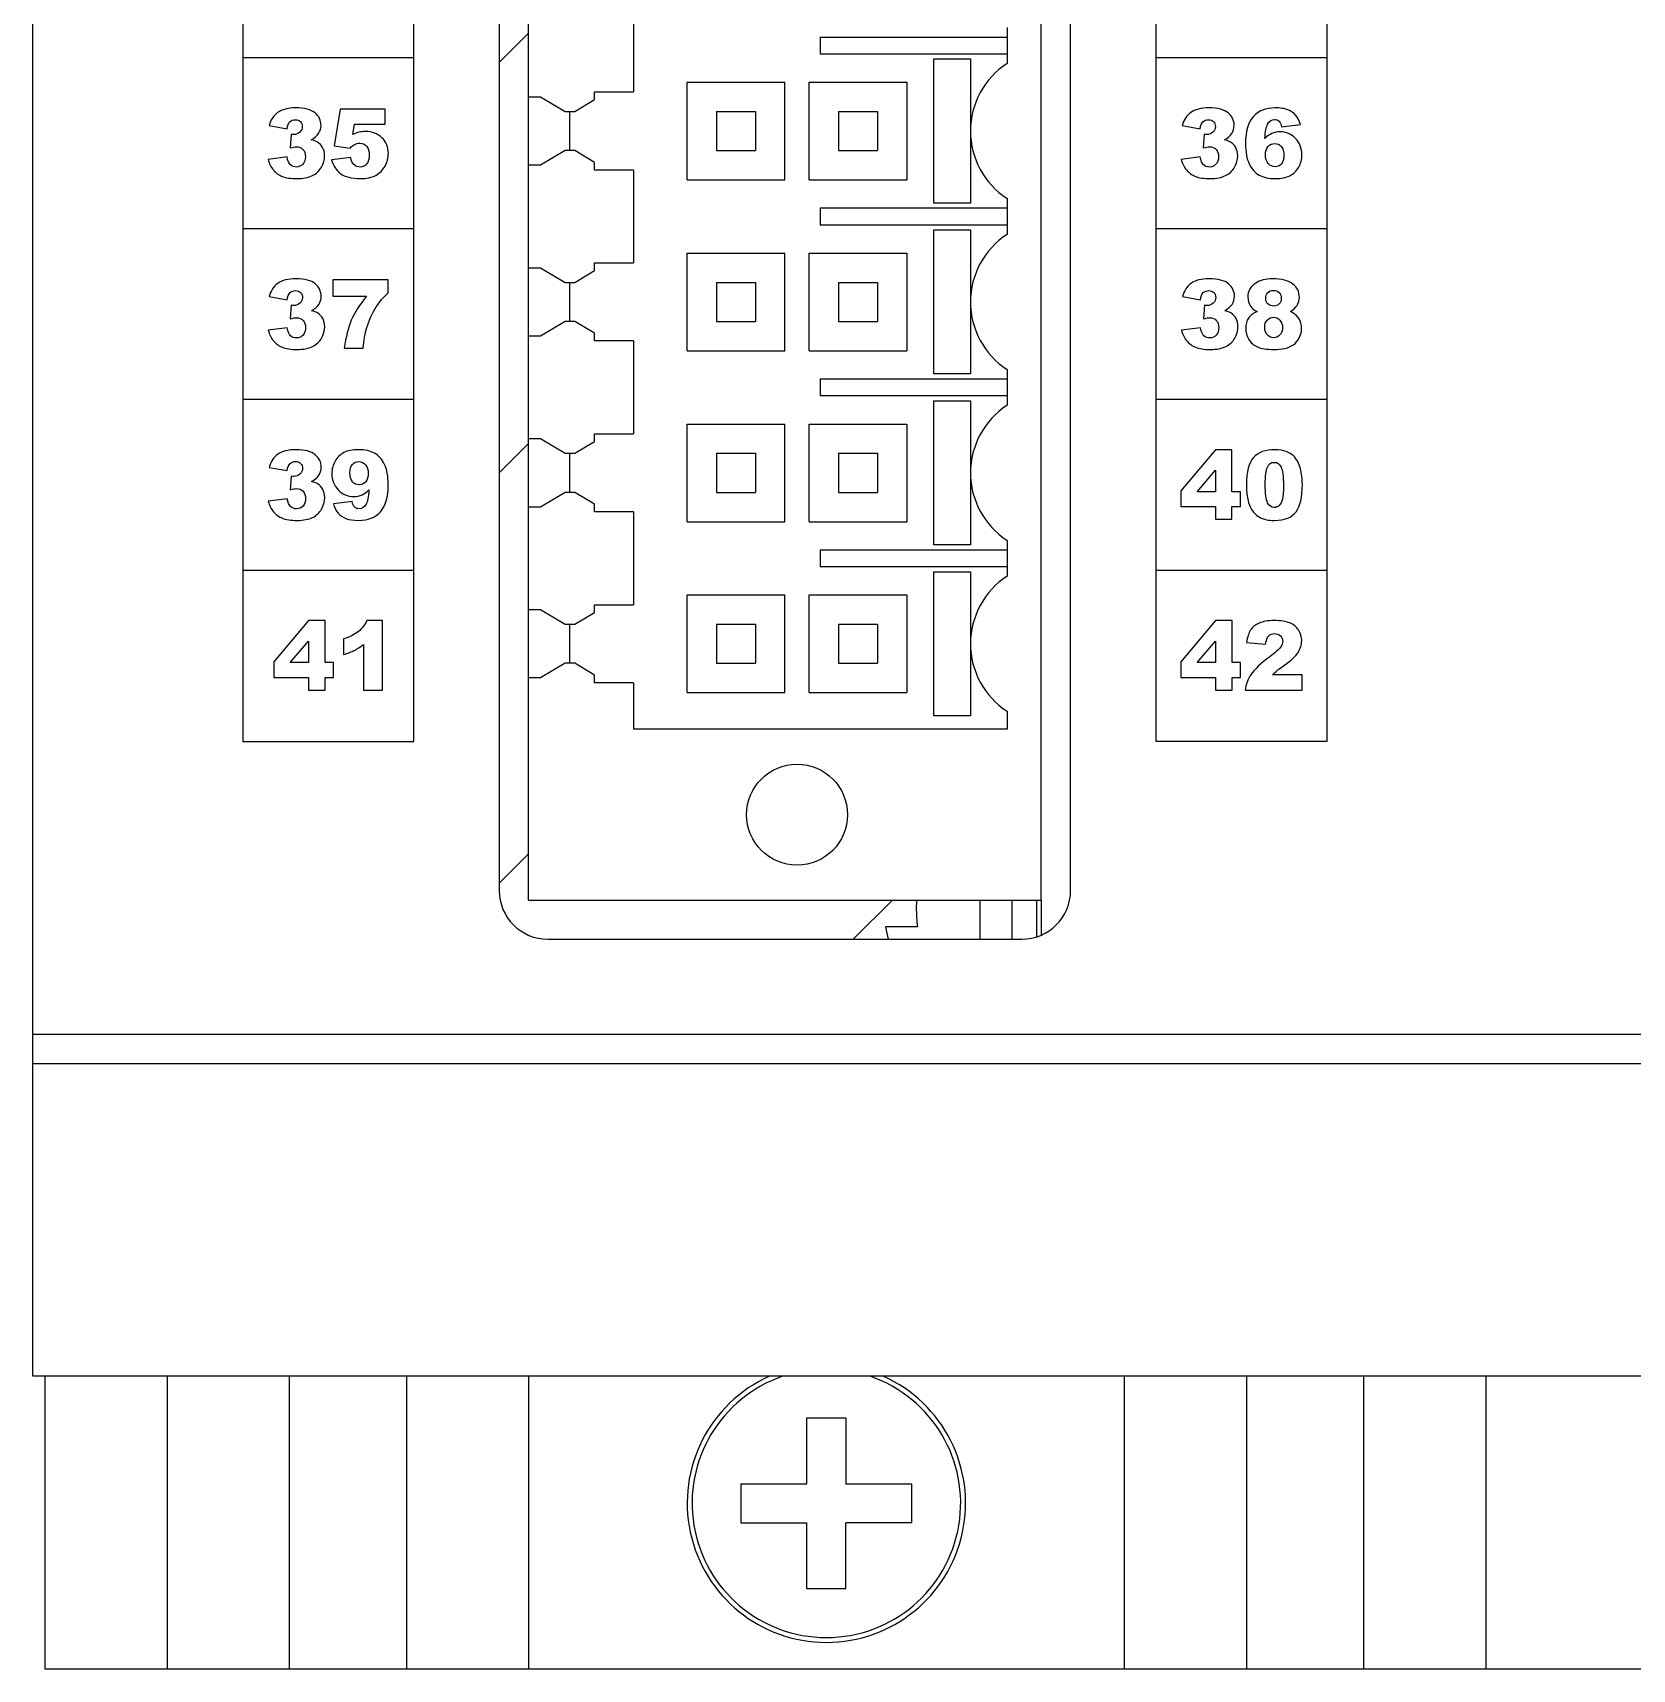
# Model space of a CAD drawing. Header units: millimetres. Extents: x 40 to 522, y -286 to 20.
# Drawn here: x 314.47 to 347.22, y -237.39 to -203.88 of the extents above; entities that cross this region are included whole.
import ezdxf

# ---------------------------------------------------------------- set-up
doc = ezdxf.new("R2010")
doc.units = ezdxf.units.MM

# ---------------------------------------------------------------- blocks, each defined once
blk = doc.blocks.new('MOD_DIM780')
at = {"linetype": 'Continuous'}
for p, q in [((115.619, 48.361), (115.619, 128.861)), ((126.119, 48.361), (126.119, 128.861)), ((115.019, 128.161), (115.019, 48.561)), ((126.719, 48.561), (126.719, 128.161)), ((109.769, 125.111), (109.769, 51.611)), ((113.269, 51.611), (113.269, 125.111)), ((128.469, 51.611), (128.469, 125.111)), ((131.969, 125.111), (131.969, 51.611)), ((105.469, 38.611), (105.469, 124.511)), ((117.769, 66.811), (117.769, 64.911)), ((115.019, 65.512), (115.619, 66.112)), ((121.594, 66.036), (125.419, 66.036)), ((121.594, 66.036), (121.594, 65.686)), ((125.419, 66.228), (125.419, 65.494)), ((125.419, 65.686), (121.594, 65.686)), ((113.269, 65.611), (109.769, 65.611)), ((123.918, 65.586), (124.669, 65.586)), ((123.918, 62.636), (123.918, 65.586)), ((124.669, 65.586), (124.669, 64.115)), ((131.969, 65.611), (128.469, 65.611)), ((118.869, 65.111), (120.869, 65.111)), ((118.869, 63.111), (118.869, 65.111)), ((120.869, 63.111), (120.869, 65.111)), ((121.369, 65.111), (123.369, 65.111)), ((121.369, 63.111), (121.369, 65.111)), ((123.369, 65.111), (123.369, 63.111)), ((115.619, 64.811), (115.869, 64.811)), ((115.869, 64.811), (116.369, 64.511)), ((116.566, 64.511), (116.97, 64.753)), ((116.969, 64.911), (117.769, 64.911)), ((116.97, 64.753), (116.969, 64.911)), ((111.761, 64.561), (111.638, 63.808)), ((112.684, 64.561), (111.761, 64.561)), ((112.684, 64.25), (112.684, 64.561)), ((116.369, 64.511), (116.566, 64.511)), ((116.469, 63.711), (116.469, 64.511)), ((119.469, 64.511), (120.269, 64.511)), ((119.469, 64.511), (119.469, 63.711)), ((120.269, 64.511), (120.269, 63.711)), ((121.969, 64.511), (122.769, 64.511)), ((121.969, 64.511), (121.969, 63.711)), ((122.769, 64.511), (122.769, 63.711)), ((110.308, 64.222), (110.676, 64.156)), ((110.76, 64.043), (110.74, 63.765)), ((112.025, 64.04), (112.059, 64.25)), ((112.059, 64.25), (112.684, 64.25)), ((124.669, 64.107), (124.669, 62.636)), ((129.004, 64.222), (129.372, 64.156)), ((129.456, 64.043), (129.436, 63.765)), ((131.039, 64.198), (131.425, 64.246)), ((111.638, 63.808), (111.969, 63.76)), ((116.369, 63.711), (115.869, 63.41)), ((116.566, 63.711), (116.369, 63.711)), ((116.97, 63.468), (116.566, 63.711)), ((119.469, 63.711), (120.269, 63.711)), ((121.969, 63.711), (122.769, 63.711)), ((110.676, 63.582), (110.287, 63.53)), ((111.98, 63.567), (111.587, 63.524)), ((115.869, 63.41), (115.619, 63.41)), ((116.969, 63.311), (116.97, 63.468)), ((129.372, 63.582), (128.983, 63.53)), ((117.769, 63.311), (116.969, 63.311)), ((117.769, 63.311), (117.769, 61.411)), ((118.869, 63.111), (120.869, 63.111)), ((121.369, 63.111), (123.369, 63.111)), ((125.419, 62.728), (125.419, 61.994)), ((121.594, 62.536), (125.419, 62.536)), ((121.594, 62.536), (121.594, 62.186)), ((124.669, 62.636), (123.918, 62.636)), ((113.269, 62.111), (109.769, 62.111)), ((125.419, 62.186), (121.594, 62.186)), ((123.918, 62.086), (124.669, 62.086)), ((123.918, 59.136), (123.918, 62.086)), ((124.669, 62.086), (124.669, 60.615)), ((131.969, 62.111), (128.469, 62.111)), ((116.969, 61.411), (117.769, 61.411)), ((116.97, 61.253), (116.969, 61.411)), ((118.869, 61.611), (120.869, 61.611)), ((118.869, 59.611), (118.869, 61.611)), ((120.869, 59.611), (120.869, 61.611)), ((121.369, 61.611), (123.369, 61.611)), ((121.369, 59.611), (121.369, 61.611)), ((123.369, 61.611), (123.369, 59.611)), ((112.748, 61.061), (111.613, 61.061)), ((111.613, 61.061), (111.613, 60.732)), ((112.748, 60.798), (112.748, 61.061)), ((115.619, 61.311), (115.869, 61.311)), ((115.869, 61.311), (116.369, 61.011)), ((116.369, 61.011), (116.566, 61.011)), ((116.469, 60.211), (116.469, 61.011)), ((116.566, 61.011), (116.97, 61.253)), ((119.469, 61.011), (120.269, 61.011)), ((119.469, 61.011), (119.469, 60.211)), ((120.269, 61.011), (120.269, 60.211)), ((121.969, 61.011), (122.769, 61.011)), ((121.969, 61.011), (121.969, 60.211)), ((122.769, 61.011), (122.769, 60.211)), ((110.311, 60.722), (110.679, 60.656)), ((111.613, 60.732), (112.304, 60.732)), ((129.01, 60.722), (129.378, 60.656)), ((110.763, 60.543), (110.743, 60.265)), ((124.669, 60.607), (124.669, 59.136)), ((129.462, 60.543), (129.442, 60.265)), ((110.679, 60.082), (110.29, 60.03)), ((116.369, 60.211), (115.869, 59.91)), ((116.566, 60.211), (116.369, 60.211)), ((116.97, 59.968), (116.566, 60.211)), ((119.469, 60.211), (120.269, 60.211)), ((121.969, 60.211), (122.769, 60.211)), ((129.378, 60.082), (128.989, 60.03)), ((111.849, 59.661), (112.236, 59.661)), ((115.869, 59.91), (115.619, 59.91)), ((116.969, 59.811), (116.97, 59.968)), ((117.769, 59.811), (116.969, 59.811)), ((117.769, 59.811), (117.769, 57.911)), ((118.869, 59.611), (120.869, 59.611)), ((121.369, 59.611), (123.369, 59.611)), ((121.594, 59.036), (125.419, 59.036)), ((121.594, 59.036), (121.594, 58.686)), ((124.669, 59.136), (123.918, 59.136)), ((125.419, 59.228), (125.419, 58.494)), ((125.419, 58.686), (121.594, 58.686)), ((113.269, 58.611), (109.769, 58.611)), ((123.918, 58.586), (124.669, 58.586)), ((123.918, 55.636), (123.918, 58.586)), ((124.669, 58.586), (124.669, 57.115)), ((131.969, 58.611), (128.469, 58.611)), ((118.869, 58.111), (120.869, 58.111)), ((118.869, 56.111), (118.869, 58.111)), ((120.869, 56.111), (120.869, 58.111)), ((121.369, 58.111), (123.369, 58.111)), ((121.369, 56.111), (121.369, 58.111)), ((123.369, 58.111), (123.369, 56.111)), ((115.019, 57.111), (115.619, 57.711)), ((115.619, 57.811), (115.869, 57.811)), ((115.869, 57.811), (116.369, 57.511)), ((116.566, 57.511), (116.97, 57.753)), ((116.969, 57.911), (117.769, 57.911)), ((116.97, 57.753), (116.969, 57.911)), ((116.369, 57.511), (116.566, 57.511)), ((116.469, 56.711), (116.469, 57.511)), ((119.469, 57.511), (120.269, 57.511)), ((119.469, 57.511), (119.469, 56.711)), ((120.269, 57.511), (120.269, 56.711)), ((121.969, 57.511), (122.769, 57.511)), ((121.969, 57.511), (121.969, 56.711)), ((122.769, 57.511), (122.769, 56.711)), ((129.683, 57.585), (128.975, 56.742)), ((130.023, 57.585), (129.683, 57.585)), ((130.023, 56.724), (130.023, 57.585)), ((110.312, 57.222), (110.679, 57.156)), ((110.763, 57.043), (110.743, 56.765)), ((124.669, 57.107), (124.669, 55.636)), ((129.308, 56.724), (129.683, 57.164)), ((129.683, 57.164), (129.683, 56.724)), ((116.369, 56.711), (115.869, 56.41)), ((116.566, 56.711), (116.369, 56.711)), ((116.97, 56.468), (116.566, 56.711)), ((119.469, 56.711), (120.269, 56.711)), ((121.969, 56.711), (122.769, 56.711)), ((128.975, 56.742), (128.975, 56.422)), ((129.683, 56.724), (129.308, 56.724)), ((130.198, 56.724), (130.023, 56.724)), ((130.198, 56.422), (130.198, 56.724)), ((110.679, 56.582), (110.291, 56.53)), ((112.011, 56.524), (111.624, 56.475)), ((115.869, 56.41), (115.619, 56.41)), ((116.969, 56.311), (116.97, 56.468)), ((117.769, 56.311), (116.969, 56.311)), ((117.769, 56.311), (117.769, 54.411)), ((128.975, 56.422), (129.683, 56.422)), ((129.683, 56.422), (129.683, 56.161)), ((130.023, 56.422), (130.198, 56.422)), ((130.023, 56.161), (130.023, 56.422)), ((118.869, 56.111), (120.869, 56.111)), ((121.369, 56.111), (123.369, 56.111)), ((129.683, 56.161), (130.023, 56.161)), ((124.669, 55.636), (123.918, 55.636)), ((125.419, 55.728), (125.419, 54.994)), ((121.594, 55.536), (125.419, 55.536)), ((121.594, 55.536), (121.594, 55.186)), ((113.269, 55.111), (109.769, 55.111)), ((125.419, 55.186), (121.594, 55.186)), ((123.918, 55.086), (124.669, 55.086)), ((123.918, 52.136), (123.918, 55.086)), ((124.669, 55.086), (124.669, 53.615)), ((131.969, 55.111), (128.469, 55.111)), ((115.619, 54.311), (115.869, 54.311)), ((115.869, 54.311), (116.369, 54.011)), ((116.969, 54.411), (117.769, 54.411)), ((116.97, 54.253), (116.969, 54.411)), ((118.869, 54.611), (120.869, 54.611)), ((118.869, 52.611), (118.869, 54.611)), ((120.869, 52.611), (120.869, 54.611)), ((121.369, 54.611), (123.369, 54.611)), ((121.369, 52.611), (121.369, 54.611)), ((123.369, 54.611), (123.369, 52.611)), ((111.115, 54.085), (110.406, 53.242)), ((111.454, 54.085), (111.115, 54.085)), ((111.454, 53.224), (111.454, 54.085)), ((112.632, 54.085), (112.31, 54.085)), ((112.632, 52.661), (112.632, 54.085)), ((116.369, 54.011), (116.566, 54.011)), ((116.469, 53.211), (116.469, 54.011)), ((116.566, 54.011), (116.97, 54.253)), ((119.469, 54.011), (120.269, 54.011)), ((119.469, 54.011), (119.469, 53.211)), ((120.269, 54.011), (120.269, 53.211)), ((121.969, 54.011), (122.769, 54.011)), ((121.969, 54.011), (121.969, 53.211)), ((122.769, 54.011), (122.769, 53.211)), ((129.686, 54.085), (128.978, 53.242)), ((130.025, 54.085), (129.686, 54.085)), ((130.025, 53.224), (130.025, 54.085)), ((110.739, 53.224), (111.115, 53.664)), ((111.115, 53.664), (111.115, 53.224)), ((111.83, 53.709), (111.83, 53.39)), ((129.311, 53.224), (129.686, 53.664)), ((129.686, 53.664), (129.686, 53.224)), ((130.322, 53.638), (130.712, 53.606)), ((112.239, 53.594), (112.239, 52.661)), ((124.669, 53.607), (124.669, 52.136)), ((110.406, 53.242), (110.406, 52.922)), ((111.115, 53.224), (110.739, 53.224)), ((111.63, 53.224), (111.454, 53.224)), ((111.63, 52.922), (111.63, 53.224)), ((116.369, 53.211), (115.869, 52.91)), ((116.566, 53.211), (116.369, 53.211)), ((116.97, 52.968), (116.566, 53.211)), ((116.969, 52.811), (116.97, 52.968)), ((119.469, 53.211), (120.269, 53.211)), ((121.969, 53.211), (122.769, 53.211)), ((128.978, 53.242), (128.978, 52.922)), ((129.686, 53.224), (129.311, 53.224)), ((130.201, 53.224), (130.025, 53.224)), ((130.201, 52.922), (130.201, 53.224)), ((131.461, 52.978), (130.853, 52.978)), ((131.461, 52.661), (131.461, 52.978)), ((110.406, 52.922), (111.115, 52.922)), ((111.115, 52.922), (111.115, 52.661)), ((111.115, 52.661), (111.454, 52.661)), ((111.454, 52.922), (111.63, 52.922)), ((111.454, 52.661), (111.454, 52.922)), ((112.239, 52.661), (112.632, 52.661)), ((115.869, 52.91), (115.619, 52.91)), ((117.769, 52.811), (116.969, 52.811)), ((117.769, 52.811), (117.769, 51.861)), ((128.978, 52.922), (129.686, 52.922)), ((129.686, 52.922), (129.686, 52.661)), ((129.686, 52.661), (130.025, 52.661)), ((130.025, 52.922), (130.201, 52.922)), ((130.025, 52.661), (130.025, 52.922)), ((130.294, 52.661), (131.461, 52.661)), ((118.869, 52.611), (120.869, 52.611)), ((121.369, 52.611), (123.369, 52.611)), ((124.669, 52.136), (123.918, 52.136)), ((125.419, 52.228), (125.419, 51.861)), ((109.769, 51.611), (113.269, 51.611)), ((125.419, 51.861), (117.769, 51.861)), ((131.969, 51.611), (128.469, 51.611)), ((115.019, 48.711), (115.619, 49.311)), ((115.619, 48.361), (126.119, 48.361)), ((122.27, 47.561), (123.07, 48.361)), ((124.869, 47.561), (124.869, 48.361)), ((125.519, 48.361), (125.519, 47.561)), ((126.019, 48.361), (126.019, 47.607)), ((126.119, 48.361), (126.119, 47.645)), ((123.583, 47.811), (122.932, 47.811)), ((116.019, 47.561), (125.719, 47.561)), ((170.969, 45.611), (105.469, 45.611)), ((170.969, 45.011), (105.469, 45.011)), ((170.969, 38.611), (105.469, 38.611)), ((105.719, 38.611), (105.719, 32.611)), ((108.219, 38.611), (108.219, 32.611)), ((110.719, 38.611), (110.719, 32.611)), ((113.119, 38.611), (113.119, 32.611)), ((115.619, 38.611), (115.619, 32.611)), ((127.819, 38.611), (127.819, 32.611)), ((130.319, 38.611), (130.319, 32.611)), ((132.719, 38.611), (132.719, 32.611)), ((135.219, 38.611), (135.219, 32.611)), ((121.319, 37.761), (122.119, 37.761)), ((121.319, 36.411), (121.319, 37.761)), ((122.119, 37.761), (122.119, 36.411)), ((119.969, 36.411), (121.319, 36.411)), ((119.969, 36.411), (119.969, 35.611)), ((122.119, 36.411), (123.469, 36.411)), ((123.469, 35.611), (123.469, 36.411)), ((119.969, 35.611), (121.319, 35.611)), ((121.319, 34.261), (121.319, 35.611)), ((123.469, 35.611), (122.119, 35.611)), ((122.119, 34.261), (122.119, 35.611)), ((122.119, 34.261), (121.319, 34.261)), ((170.719, 32.611), (105.719, 32.611))]:
    blk.add_line(p, q, dxfattribs=at)
blk.add_circle((121.119, 50.111), 1.033, dxfattribs=at)
for centre, radius, start, end in [((126.319, 64.111), 1.65, 123.0557, 236.9443), ((126.319, 60.611), 1.65, 123.0557, 236.9443), ((130.885, 60.708), 1.071, 270.0061, 282.0044), ((126.319, 57.111), 1.65, 123.0557, 236.9443), ((126.319, 53.611), 1.65, 123.0557, 236.9443), ((116.019, 48.561), 1, 180, 270), ((127.066, 48.211), 3.506, 177.5478, 180.0002), ((125.719, 48.561), 1, 270, 360), ((127.055, 48.211), 3.495, 179.9973, 186.5691), ((125.432, 48.211), 2.531, 189.0928, 194.8806), ((121.719, 36.011), 2.85, 114.1365, 65.8635), ((121.719, 36.011), 2.75, 108.9617, 71.0383)]:
    blk.add_arc(centre, radius, start, end, dxfattribs=at)
for points in [[(110.484, 64.491), (110.397, 64.428), (110.339, 64.338), (110.308, 64.222)], [(110.854, 64.585), (110.694, 64.585), (110.571, 64.553), (110.484, 64.491)], [(111.249, 64.482), (111.168, 64.55), (111.036, 64.585), (110.854, 64.585)], [(111.372, 64.225), (111.372, 64.329), (111.331, 64.414), (111.249, 64.482)], [(129.18, 64.491), (129.093, 64.428), (129.035, 64.338), (129.004, 64.222)], [(129.55, 64.585), (129.39, 64.585), (129.267, 64.553), (129.18, 64.491)], [(129.946, 64.482), (129.864, 64.55), (129.732, 64.585), (129.55, 64.585)], [(130.068, 64.225), (130.068, 64.329), (130.027, 64.414), (129.946, 64.482)], [(130.461, 64.408), (130.354, 64.29), (130.301, 64.105), (130.301, 63.853)], [(130.903, 64.585), (130.714, 64.585), (130.567, 64.525), (130.461, 64.408)], [(130.752, 64.251), (130.786, 64.313), (130.836, 64.346), (130.899, 64.346)], [(130.899, 64.346), (130.934, 64.346), (130.963, 64.334), (130.987, 64.312)], [(131.167, 64.545), (131.102, 64.571), (131.014, 64.585), (130.903, 64.585)], [(131.328, 64.432), (131.285, 64.482), (131.232, 64.52), (131.167, 64.545)], [(131.425, 64.246), (131.402, 64.32), (131.37, 64.383), (131.328, 64.432)], [(110.676, 64.156), (110.686, 64.225), (110.706, 64.273), (110.734, 64.301)], [(110.734, 64.301), (110.763, 64.329), (110.8, 64.343), (110.846, 64.343)], [(110.811, 64.038), (110.798, 64.038), (110.781, 64.039), (110.76, 64.043)], [(110.938, 64.087), (110.903, 64.055), (110.861, 64.038), (110.811, 64.038)], [(110.846, 64.343), (110.89, 64.343), (110.925, 64.33), (110.951, 64.304)], [(110.989, 64.203), (110.989, 64.158), (110.972, 64.119), (110.938, 64.087)], [(110.951, 64.304), (110.976, 64.279), (110.989, 64.245), (110.989, 64.203)], [(111.173, 63.932), (111.239, 63.969), (111.289, 64.012), (111.322, 64.061)], [(111.322, 64.061), (111.355, 64.11), (111.372, 64.164), (111.372, 64.225)], [(112.153, 64.086), (112.111, 64.076), (112.068, 64.06), (112.025, 64.04)], [(112.279, 64.101), (112.237, 64.101), (112.195, 64.096), (112.153, 64.086)], [(112.62, 63.974), (112.532, 64.058), (112.419, 64.101), (112.279, 64.101)], [(129.372, 64.156), (129.382, 64.225), (129.402, 64.273), (129.43, 64.301)], [(129.43, 64.301), (129.459, 64.329), (129.496, 64.343), (129.542, 64.343)], [(129.507, 64.038), (129.494, 64.038), (129.477, 64.039), (129.456, 64.043)], [(129.634, 64.087), (129.599, 64.055), (129.557, 64.038), (129.507, 64.038)], [(129.542, 64.343), (129.586, 64.343), (129.621, 64.33), (129.647, 64.304)], [(129.685, 64.203), (129.685, 64.158), (129.668, 64.119), (129.634, 64.087)], [(129.647, 64.304), (129.672, 64.279), (129.685, 64.245), (129.685, 64.203)], [(129.869, 63.932), (129.936, 63.969), (129.985, 64.012), (130.019, 64.061)], [(130.019, 64.061), (130.051, 64.11), (130.068, 64.164), (130.068, 64.225)], [(130.696, 63.956), (130.707, 64.106), (130.726, 64.204), (130.752, 64.251)], [(130.839, 64.06), (130.789, 64.037), (130.742, 64.003), (130.696, 63.956)], [(131.009, 64.095), (130.944, 64.095), (130.888, 64.083), (130.839, 64.06)], [(130.987, 64.312), (131.011, 64.289), (131.028, 64.251), (131.039, 64.198)], [(131.325, 63.961), (131.239, 64.05), (131.133, 64.095), (131.009, 64.095)], [(110.74, 63.765), (110.793, 63.78), (110.835, 63.788), (110.866, 63.788)], [(110.866, 63.788), (110.923, 63.788), (110.968, 63.77), (111.001, 63.734)], [(111.001, 63.734), (111.035, 63.698), (111.052, 63.649), (111.052, 63.584)], [(111.297, 63.885), (111.268, 63.903), (111.226, 63.919), (111.173, 63.932)], [(111.405, 63.772), (111.379, 63.819), (111.343, 63.857), (111.297, 63.885)], [(111.444, 63.605), (111.444, 63.67), (111.43, 63.725), (111.405, 63.772)], [(111.969, 63.76), (112, 63.795), (112.028, 63.82), (112.055, 63.833)], [(112.055, 63.833), (112.089, 63.851), (112.126, 63.861), (112.164, 63.861)], [(112.164, 63.861), (112.223, 63.861), (112.27, 63.841), (112.306, 63.802)], [(112.306, 63.802), (112.341, 63.763), (112.36, 63.702), (112.36, 63.619)], [(112.751, 63.654), (112.751, 63.782), (112.707, 63.889), (112.62, 63.974)], [(129.436, 63.765), (129.49, 63.78), (129.532, 63.788), (129.562, 63.788)], [(129.562, 63.788), (129.62, 63.788), (129.664, 63.77), (129.698, 63.734)], [(129.698, 63.734), (129.731, 63.698), (129.748, 63.649), (129.748, 63.584)], [(129.993, 63.885), (129.964, 63.903), (129.922, 63.919), (129.869, 63.932)], [(130.101, 63.772), (130.075, 63.819), (130.039, 63.857), (129.993, 63.885)], [(130.14, 63.605), (130.14, 63.67), (130.127, 63.725), (130.101, 63.772)], [(130.301, 63.853), (130.301, 63.68), (130.326, 63.542), (130.377, 63.437)], [(130.709, 63.622), (130.709, 63.696), (130.727, 63.754), (130.764, 63.794)], [(130.764, 63.794), (130.8, 63.834), (130.846, 63.854), (130.9, 63.854)], [(130.9, 63.854), (130.953, 63.854), (130.997, 63.833), (131.032, 63.792)], [(131.032, 63.792), (131.068, 63.75), (131.086, 63.69), (131.086, 63.611)], [(131.455, 63.622), (131.455, 63.759), (131.411, 63.871), (131.325, 63.961)], [(110.287, 63.53), (110.312, 63.442), (110.348, 63.37), (110.396, 63.313)], [(110.747, 63.419), (110.714, 63.449), (110.691, 63.504), (110.676, 63.582)], [(110.87, 63.374), (110.82, 63.374), (110.779, 63.388), (110.747, 63.419)], [(111, 63.431), (110.965, 63.393), (110.921, 63.374), (110.87, 63.374)], [(111.052, 63.584), (111.052, 63.52), (111.034, 63.469), (111, 63.431)], [(111.195, 63.197), (111.276, 63.237), (111.337, 63.295), (111.379, 63.37)], [(111.379, 63.37), (111.422, 63.444), (111.444, 63.523), (111.444, 63.605)], [(111.587, 63.524), (111.606, 63.458), (111.63, 63.403), (111.659, 63.359)], [(111.659, 63.359), (111.687, 63.315), (111.725, 63.275), (111.77, 63.241)], [(112.047, 63.422), (112.012, 63.455), (111.99, 63.504), (111.98, 63.567)], [(112.172, 63.374), (112.124, 63.374), (112.082, 63.39), (112.047, 63.422)], [(112.306, 63.435), (112.271, 63.394), (112.226, 63.374), (112.172, 63.374)], [(112.36, 63.619), (112.36, 63.537), (112.341, 63.476), (112.306, 63.435)], [(112.492, 63.203), (112.574, 63.247), (112.638, 63.31), (112.684, 63.394)], [(112.684, 63.394), (112.728, 63.477), (112.751, 63.564), (112.751, 63.654)], [(128.983, 63.53), (129.008, 63.442), (129.045, 63.37), (129.092, 63.313)], [(129.443, 63.419), (129.41, 63.449), (129.387, 63.504), (129.372, 63.582)], [(129.566, 63.374), (129.516, 63.374), (129.475, 63.388), (129.443, 63.419)], [(129.696, 63.431), (129.662, 63.393), (129.618, 63.374), (129.566, 63.374)], [(129.748, 63.584), (129.748, 63.52), (129.73, 63.469), (129.696, 63.431)], [(129.891, 63.197), (129.972, 63.237), (130.033, 63.295), (130.076, 63.37)], [(130.076, 63.37), (130.118, 63.444), (130.14, 63.523), (130.14, 63.605)], [(130.377, 63.437), (130.427, 63.332), (130.495, 63.256), (130.58, 63.208)], [(130.766, 63.443), (130.728, 63.486), (130.709, 63.546), (130.709, 63.622)], [(130.907, 63.379), (130.851, 63.379), (130.805, 63.4), (130.766, 63.443)], [(131.035, 63.437), (131, 63.398), (130.957, 63.379), (130.907, 63.379)], [(131.086, 63.611), (131.086, 63.534), (131.069, 63.476), (131.035, 63.437)], [(131.207, 63.195), (131.285, 63.234), (131.345, 63.292), (131.389, 63.369)], [(131.389, 63.369), (131.433, 63.445), (131.455, 63.529), (131.455, 63.622)], [(110.396, 63.313), (110.444, 63.255), (110.504, 63.211), (110.578, 63.182)], [(110.578, 63.182), (110.651, 63.152), (110.751, 63.137), (110.879, 63.137)], [(110.879, 63.137), (111.009, 63.137), (111.115, 63.158), (111.195, 63.197)], [(111.77, 63.241), (111.816, 63.207), (111.873, 63.18), (111.939, 63.163)], [(111.939, 63.163), (112.004, 63.146), (112.084, 63.137), (112.176, 63.137)], [(112.176, 63.137), (112.304, 63.137), (112.41, 63.159), (112.492, 63.203)], [(129.092, 63.313), (129.14, 63.255), (129.2, 63.211), (129.274, 63.182)], [(129.274, 63.182), (129.347, 63.152), (129.448, 63.137), (129.576, 63.137)], [(129.576, 63.137), (129.705, 63.137), (129.811, 63.158), (129.891, 63.197)], [(130.58, 63.208), (130.664, 63.161), (130.777, 63.137), (130.917, 63.137)], [(130.917, 63.137), (131.034, 63.137), (131.13, 63.157), (131.207, 63.195)], [(110.856, 61.085), (110.697, 61.085), (110.574, 61.053), (110.487, 60.991)], [(111.252, 60.982), (111.171, 61.05), (111.039, 61.085), (110.856, 61.085)], [(129.556, 61.085), (129.396, 61.085), (129.273, 61.053), (129.186, 60.991)], [(129.951, 60.982), (129.87, 61.05), (129.738, 61.085), (129.556, 61.085)], [(130.513, 60.998), (130.403, 60.924), (130.348, 60.828), (130.348, 60.711)], [(130.854, 61.085), (130.713, 61.085), (130.599, 61.056), (130.513, 60.998)], [(131.269, 60.977), (131.179, 61.048), (131.041, 61.085), (130.854, 61.085)], [(110.487, 60.991), (110.4, 60.928), (110.342, 60.838), (110.311, 60.722)], [(110.679, 60.656), (110.688, 60.725), (110.708, 60.773), (110.737, 60.801)], [(110.737, 60.801), (110.766, 60.829), (110.803, 60.843), (110.849, 60.843)], [(110.849, 60.843), (110.893, 60.843), (110.928, 60.83), (110.953, 60.804)], [(110.992, 60.703), (110.992, 60.658), (110.975, 60.619), (110.941, 60.587)], [(110.953, 60.804), (110.979, 60.779), (110.992, 60.745), (110.992, 60.703)], [(111.375, 60.725), (111.375, 60.829), (111.334, 60.914), (111.252, 60.982)], [(111.325, 60.561), (111.358, 60.61), (111.375, 60.664), (111.375, 60.725)], [(112.304, 60.732), (112.162, 60.556), (112.058, 60.39), (111.992, 60.236)], [(112.501, 60.509), (112.567, 60.612), (112.649, 60.708), (112.748, 60.798)], [(129.186, 60.991), (129.099, 60.928), (129.041, 60.838), (129.01, 60.722)], [(129.378, 60.656), (129.387, 60.725), (129.407, 60.773), (129.436, 60.801)], [(129.436, 60.801), (129.465, 60.829), (129.502, 60.843), (129.548, 60.843)], [(129.548, 60.843), (129.592, 60.843), (129.627, 60.83), (129.652, 60.804)], [(129.691, 60.703), (129.691, 60.658), (129.674, 60.619), (129.64, 60.587)], [(129.652, 60.804), (129.678, 60.779), (129.691, 60.745), (129.691, 60.703)], [(130.074, 60.725), (130.074, 60.829), (130.033, 60.914), (129.951, 60.982)], [(130.024, 60.561), (130.057, 60.61), (130.074, 60.664), (130.074, 60.725)], [(130.348, 60.711), (130.348, 60.64), (130.367, 60.577), (130.405, 60.522)], [(130.714, 60.688), (130.714, 60.735), (130.728, 60.773), (130.758, 60.803)], [(130.759, 60.571), (130.728, 60.6), (130.714, 60.64), (130.714, 60.688)], [(130.758, 60.803), (130.787, 60.832), (130.826, 60.848), (130.873, 60.848)], [(130.873, 60.848), (130.919, 60.848), (130.957, 60.832), (130.988, 60.802)], [(130.988, 60.802), (131.018, 60.771), (131.033, 60.732), (131.033, 60.684)], [(131.033, 60.684), (131.033, 60.638), (131.019, 60.599), (130.99, 60.571)], [(131.403, 60.708), (131.403, 60.816), (131.359, 60.906), (131.269, 60.977)], [(131.35, 60.532), (131.385, 60.586), (131.403, 60.645), (131.403, 60.708)], [(110.814, 60.538), (110.801, 60.538), (110.784, 60.539), (110.763, 60.543)], [(110.941, 60.587), (110.906, 60.555), (110.864, 60.538), (110.814, 60.538)], [(111.175, 60.432), (111.242, 60.469), (111.292, 60.512), (111.325, 60.561)], [(111.299, 60.385), (111.271, 60.403), (111.229, 60.419), (111.175, 60.432)], [(111.407, 60.272), (111.382, 60.319), (111.345, 60.357), (111.299, 60.385)], [(112.31, 60.088), (112.357, 60.242), (112.421, 60.383), (112.501, 60.509)], [(129.513, 60.538), (129.5, 60.538), (129.483, 60.539), (129.462, 60.543)], [(129.64, 60.587), (129.605, 60.555), (129.563, 60.538), (129.513, 60.538)], [(129.874, 60.432), (129.941, 60.469), (129.991, 60.512), (130.024, 60.561)], [(129.998, 60.385), (129.97, 60.403), (129.928, 60.419), (129.874, 60.432)], [(130.107, 60.272), (130.081, 60.319), (130.044, 60.357), (129.998, 60.385)], [(130.539, 60.413), (130.459, 60.382), (130.401, 60.338), (130.362, 60.28)], [(130.405, 60.522), (130.433, 60.482), (130.478, 60.446), (130.539, 60.413)], [(130.88, 60.527), (130.829, 60.527), (130.789, 60.541), (130.759, 60.571)], [(130.99, 60.571), (130.961, 60.541), (130.924, 60.527), (130.88, 60.527)], [(131.224, 60.413), (131.281, 60.451), (131.323, 60.491), (131.35, 60.532)], [(131.393, 60.269), (131.356, 60.328), (131.299, 60.377), (131.224, 60.413)], [(110.29, 60.03), (110.315, 59.942), (110.351, 59.87), (110.399, 59.813)], [(110.75, 59.919), (110.717, 59.949), (110.694, 60.004), (110.679, 60.082)], [(110.743, 60.265), (110.796, 60.28), (110.838, 60.288), (110.869, 60.288)], [(110.869, 60.288), (110.926, 60.288), (110.971, 60.27), (111.004, 60.234)], [(111.055, 60.084), (111.055, 60.02), (111.037, 59.969), (111.003, 59.931)], [(111.004, 60.234), (111.038, 60.198), (111.055, 60.149), (111.055, 60.084)], [(111.382, 59.87), (111.425, 59.944), (111.447, 60.023), (111.447, 60.105)], [(111.447, 60.105), (111.447, 60.17), (111.433, 60.225), (111.407, 60.272)], [(111.992, 60.236), (111.927, 60.081), (111.879, 59.889), (111.849, 59.661)], [(112.236, 59.661), (112.249, 59.825), (112.274, 59.967), (112.31, 60.088)], [(128.989, 60.03), (129.014, 59.942), (129.05, 59.87), (129.098, 59.813)], [(129.449, 59.919), (129.416, 59.949), (129.393, 60.004), (129.378, 60.082)], [(129.442, 60.265), (129.495, 60.28), (129.537, 60.288), (129.568, 60.288)], [(129.568, 60.288), (129.625, 60.288), (129.67, 60.27), (129.703, 60.234)], [(129.754, 60.084), (129.754, 60.02), (129.736, 59.969), (129.702, 59.931)], [(129.703, 60.234), (129.737, 60.198), (129.754, 60.149), (129.754, 60.084)], [(130.081, 59.87), (130.124, 59.944), (130.146, 60.023), (130.146, 60.105)], [(130.146, 60.105), (130.146, 60.17), (130.132, 60.225), (130.107, 60.272)], [(130.362, 60.28), (130.324, 60.223), (130.305, 60.154), (130.305, 60.072)], [(130.305, 60.072), (130.305, 59.988), (130.325, 59.912), (130.366, 59.844)], [(130.693, 60.086), (130.693, 60.151), (130.71, 60.202), (130.746, 60.24)], [(130.749, 59.934), (130.711, 59.973), (130.693, 60.024), (130.693, 60.086)], [(130.746, 60.24), (130.783, 60.279), (130.825, 60.298), (130.873, 60.298)], [(130.873, 60.298), (130.922, 60.298), (130.965, 60.278), (131.002, 60.238)], [(131.002, 60.238), (131.04, 60.198), (131.059, 60.148), (131.059, 60.087)], [(131.059, 60.087), (131.059, 60.025), (131.04, 59.975), (131.003, 59.935)], [(131.449, 60.07), (131.449, 60.143), (131.43, 60.209), (131.393, 60.269)], [(131.401, 59.874), (131.433, 59.935), (131.449, 60), (131.449, 60.07)], [(110.399, 59.813), (110.447, 59.755), (110.507, 59.711), (110.58, 59.682)], [(110.58, 59.682), (110.654, 59.652), (110.754, 59.637), (110.882, 59.637)], [(110.873, 59.874), (110.823, 59.874), (110.782, 59.888), (110.75, 59.919)], [(111.003, 59.931), (110.968, 59.893), (110.924, 59.874), (110.873, 59.874)], [(110.882, 59.637), (111.012, 59.637), (111.118, 59.658), (111.198, 59.697)], [(111.198, 59.697), (111.279, 59.737), (111.34, 59.795), (111.382, 59.87)], [(129.098, 59.813), (129.146, 59.755), (129.206, 59.711), (129.28, 59.682)], [(129.28, 59.682), (129.353, 59.652), (129.453, 59.637), (129.581, 59.637)], [(129.572, 59.874), (129.522, 59.874), (129.481, 59.888), (129.449, 59.919)], [(129.702, 59.931), (129.667, 59.893), (129.623, 59.874), (129.572, 59.874)], [(129.581, 59.637), (129.711, 59.637), (129.817, 59.658), (129.897, 59.697)], [(129.897, 59.697), (129.978, 59.737), (130.039, 59.795), (130.081, 59.87)], [(130.366, 59.844), (130.406, 59.775), (130.467, 59.724), (130.545, 59.689)], [(130.545, 59.689), (130.623, 59.655), (130.736, 59.637), (130.885, 59.637)], [(130.878, 59.876), (130.829, 59.876), (130.786, 59.895), (130.749, 59.934)], [(131.003, 59.935), (130.966, 59.895), (130.924, 59.876), (130.878, 59.876)], [(131.107, 59.66), (131.177, 59.675), (131.235, 59.7), (131.282, 59.733)], [(131.282, 59.733), (131.329, 59.766), (131.368, 59.813), (131.401, 59.874)], [(110.488, 57.491), (110.4, 57.428), (110.342, 57.338), (110.312, 57.222)], [(110.857, 57.585), (110.697, 57.585), (110.574, 57.553), (110.488, 57.491)], [(110.738, 57.301), (110.766, 57.329), (110.803, 57.343), (110.849, 57.343)], [(110.849, 57.343), (110.893, 57.343), (110.929, 57.33), (110.954, 57.304)], [(111.253, 57.482), (111.171, 57.55), (111.039, 57.585), (110.857, 57.585)], [(111.376, 57.225), (111.376, 57.329), (111.334, 57.414), (111.253, 57.482)], [(111.66, 57.353), (111.616, 57.276), (111.594, 57.191), (111.594, 57.098)], [(111.841, 57.526), (111.764, 57.486), (111.704, 57.429), (111.66, 57.353)], [(112.132, 57.585), (112.015, 57.585), (111.918, 57.565), (111.841, 57.526)], [(112.015, 57.284), (112.049, 57.322), (112.092, 57.342), (112.143, 57.342)], [(112.469, 57.512), (112.384, 57.56), (112.271, 57.585), (112.132, 57.585)], [(112.143, 57.342), (112.198, 57.342), (112.245, 57.32), (112.283, 57.277)], [(112.671, 57.283), (112.621, 57.388), (112.553, 57.464), (112.469, 57.512)], [(130.463, 57.425), (130.367, 57.318), (130.32, 57.132), (130.32, 56.866)], [(130.901, 57.585), (130.704, 57.585), (130.558, 57.531), (130.463, 57.425)], [(130.748, 57.227), (130.777, 57.292), (130.823, 57.326), (130.888, 57.326)], [(130.888, 57.326), (130.951, 57.326), (130.998, 57.293), (131.029, 57.229)], [(131.133, 57.549), (131.072, 57.572), (130.995, 57.585), (130.901, 57.585)], [(131.281, 57.459), (131.243, 57.496), (131.193, 57.526), (131.133, 57.549)], [(131.371, 57.341), (131.349, 57.382), (131.319, 57.421), (131.281, 57.459)], [(131.424, 57.198), (131.411, 57.252), (131.393, 57.3), (131.371, 57.341)], [(110.679, 57.156), (110.689, 57.225), (110.709, 57.273), (110.738, 57.301)], [(110.814, 57.038), (110.802, 57.038), (110.784, 57.039), (110.763, 57.043)], [(110.941, 57.087), (110.907, 57.055), (110.865, 57.038), (110.814, 57.038)], [(110.993, 57.203), (110.993, 57.158), (110.975, 57.119), (110.941, 57.087)], [(110.954, 57.304), (110.979, 57.279), (110.993, 57.245), (110.993, 57.203)], [(111.176, 56.932), (111.243, 56.969), (111.292, 57.012), (111.326, 57.061)], [(111.326, 57.061), (111.358, 57.11), (111.376, 57.164), (111.376, 57.225)], [(111.594, 57.098), (111.594, 56.962), (111.637, 56.849), (111.723, 56.76)], [(111.964, 57.109), (111.964, 57.186), (111.98, 57.245), (112.015, 57.284)], [(112.016, 56.929), (111.981, 56.971), (111.964, 57.031), (111.964, 57.109)], [(112.283, 57.277), (112.321, 57.234), (112.34, 57.175), (112.34, 57.099)], [(112.34, 57.099), (112.34, 57.025), (112.322, 56.968), (112.286, 56.928)], [(112.748, 56.868), (112.748, 57.04), (112.722, 57.178), (112.671, 57.283)], [(130.705, 56.865), (130.705, 57.041), (130.72, 57.162), (130.748, 57.227)], [(131.029, 57.229), (131.061, 57.165), (131.077, 57.04), (131.077, 56.855)], [(131.464, 56.871), (131.464, 56.984), (131.45, 57.093), (131.424, 57.198)], [(110.743, 56.765), (110.797, 56.78), (110.839, 56.788), (110.869, 56.788)], [(110.869, 56.788), (110.927, 56.788), (110.972, 56.77), (111.005, 56.734)], [(111.005, 56.734), (111.038, 56.698), (111.056, 56.649), (111.056, 56.584)], [(111.3, 56.885), (111.271, 56.903), (111.229, 56.919), (111.176, 56.932)], [(111.408, 56.772), (111.382, 56.819), (111.346, 56.857), (111.3, 56.885)], [(111.447, 56.605), (111.447, 56.67), (111.434, 56.725), (111.408, 56.772)], [(111.723, 56.76), (111.809, 56.671), (111.915, 56.627), (112.041, 56.627)], [(112.149, 56.867), (112.096, 56.867), (112.052, 56.887), (112.016, 56.929)], [(112.041, 56.627), (112.105, 56.627), (112.161, 56.637), (112.211, 56.66)], [(112.286, 56.928), (112.249, 56.887), (112.203, 56.867), (112.149, 56.867)], [(112.211, 56.66), (112.26, 56.682), (112.308, 56.717), (112.354, 56.765)], [(112.354, 56.765), (112.341, 56.614), (112.322, 56.516), (112.297, 56.47)], [(112.588, 56.313), (112.694, 56.43), (112.748, 56.615), (112.748, 56.868)], [(130.32, 56.866), (130.32, 56.758), (130.328, 56.659), (130.347, 56.569)], [(130.752, 56.5), (130.721, 56.565), (130.705, 56.687), (130.705, 56.865)], [(131.077, 56.855), (131.077, 56.728), (131.069, 56.634), (131.056, 56.575)], [(131.335, 56.313), (131.421, 56.431), (131.464, 56.617), (131.464, 56.871)], [(110.291, 56.53), (110.315, 56.442), (110.352, 56.37), (110.4, 56.313)], [(110.4, 56.313), (110.447, 56.255), (110.507, 56.211), (110.581, 56.182)], [(110.75, 56.419), (110.718, 56.449), (110.695, 56.504), (110.679, 56.582)], [(110.873, 56.374), (110.824, 56.374), (110.782, 56.388), (110.75, 56.419)], [(111.003, 56.431), (110.969, 56.393), (110.925, 56.374), (110.873, 56.374)], [(111.056, 56.584), (111.056, 56.52), (111.037, 56.469), (111.003, 56.431)], [(111.199, 56.197), (111.279, 56.237), (111.34, 56.295), (111.383, 56.37)], [(111.383, 56.37), (111.425, 56.444), (111.447, 56.523), (111.447, 56.605)], [(111.624, 56.475), (111.647, 56.4), (111.679, 56.338), (111.722, 56.288)], [(112.062, 56.408), (112.037, 56.431), (112.02, 56.469), (112.011, 56.524)], [(112.151, 56.376), (112.116, 56.376), (112.086, 56.386), (112.062, 56.408)], [(112.146, 56.137), (112.334, 56.137), (112.481, 56.195), (112.588, 56.313)], [(112.297, 56.47), (112.262, 56.407), (112.213, 56.376), (112.151, 56.376)], [(130.347, 56.569), (130.366, 56.48), (130.392, 56.41), (130.426, 56.358)], [(130.426, 56.358), (130.472, 56.286), (130.532, 56.23), (130.605, 56.193)], [(130.89, 56.402), (130.829, 56.402), (130.784, 56.435), (130.752, 56.5)], [(130.992, 56.443), (130.963, 56.416), (130.929, 56.402), (130.89, 56.402)], [(130.891, 56.137), (131.101, 56.137), (131.249, 56.195), (131.335, 56.313)], [(131.056, 56.575), (131.042, 56.515), (131.02, 56.471), (130.992, 56.443)], [(110.581, 56.182), (110.654, 56.152), (110.755, 56.137), (110.883, 56.137)], [(110.883, 56.137), (111.013, 56.137), (111.119, 56.158), (111.199, 56.197)], [(111.722, 56.288), (111.764, 56.239), (111.818, 56.201), (111.883, 56.175)], [(111.883, 56.175), (111.947, 56.15), (112.034, 56.137), (112.146, 56.137)], [(130.605, 56.193), (130.678, 56.156), (130.772, 56.137), (130.891, 56.137)], [(112.31, 54.085), (112.268, 53.997), (112.211, 53.922), (112.139, 53.863)], [(130.578, 54.035), (130.504, 54.002), (130.447, 53.955), (130.406, 53.894)], [(130.887, 54.085), (130.755, 54.085), (130.653, 54.067), (130.578, 54.035)], [(131.206, 54.037), (131.129, 54.068), (131.023, 54.085), (130.887, 54.085)], [(131.385, 53.894), (131.341, 53.959), (131.282, 54.006), (131.206, 54.037)], [(112.139, 53.863), (112.065, 53.803), (111.962, 53.751), (111.83, 53.709)], [(130.406, 53.894), (130.365, 53.832), (130.338, 53.747), (130.322, 53.638)], [(130.712, 53.606), (130.723, 53.684), (130.744, 53.74), (130.775, 53.771)], [(130.775, 53.771), (130.807, 53.802), (130.848, 53.818), (130.897, 53.818)], [(130.897, 53.818), (130.945, 53.818), (130.984, 53.803), (131.016, 53.772)], [(131.063, 53.663), (131.063, 53.623), (131.047, 53.582), (131.015, 53.539)], [(131.016, 53.772), (131.047, 53.742), (131.063, 53.705), (131.063, 53.663)], [(131.376, 53.432), (131.425, 53.51), (131.451, 53.591), (131.451, 53.677)], [(131.451, 53.677), (131.451, 53.757), (131.429, 53.829), (131.385, 53.894)], [(111.83, 53.39), (111.92, 53.417), (111.994, 53.446), (112.054, 53.476)], [(112.054, 53.476), (112.113, 53.506), (112.175, 53.545), (112.239, 53.594)], [(130.797, 53.345), (130.61, 53.207), (130.483, 53.087), (130.415, 52.985)], [(131.015, 53.539), (130.983, 53.494), (130.911, 53.429), (130.797, 53.345)], [(131.103, 53.177), (131.235, 53.269), (131.326, 53.354), (131.376, 53.432)], [(130.415, 52.985), (130.347, 52.884), (130.307, 52.775), (130.294, 52.661)], [(130.853, 52.978), (130.889, 53.012), (130.919, 53.041), (130.946, 53.062)], [(130.946, 53.062), (130.973, 53.084), (131.025, 53.122), (131.103, 53.177)]]:
    blk.add_open_spline(points, degree=3, dxfattribs=at)

msp = doc.modelspace()

# ---------------------------------------------------------------- block references
msp.add_blockref('MOD_DIM780', (209, -270))

doc.saveas('drawing.dxf')
